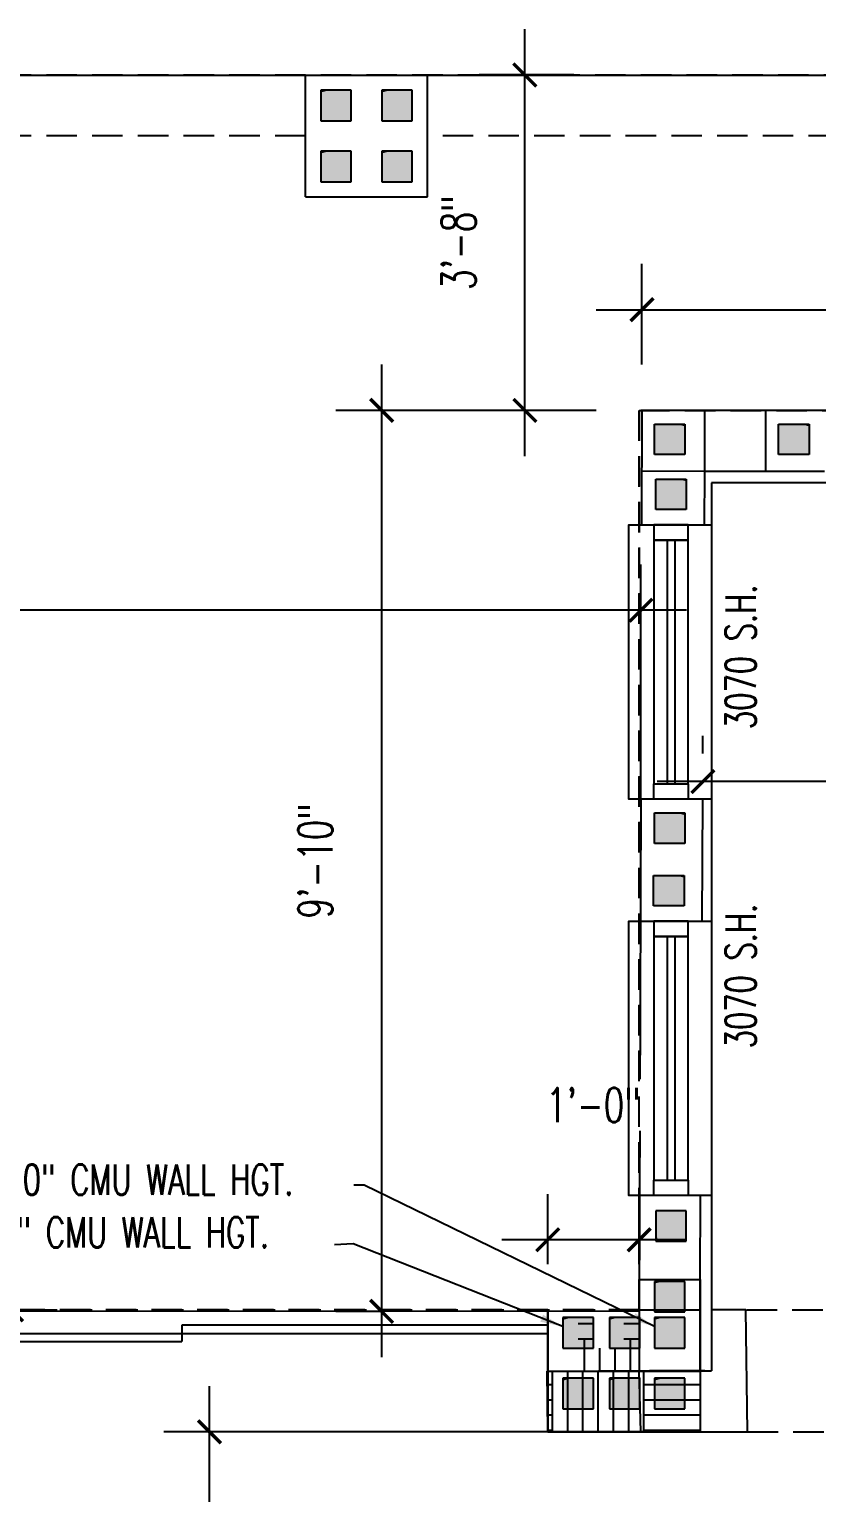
# Model space of a CAD drawing. Header units: inches. Extents: x -25328 to 8149, y -5530 to 4336.
# Drawn here: x -24934.9 to -24831.5, y 3365.4 to 3557.4 of the extents above; entities that cross this region are included whole.
import ezdxf

# ---------------------------------------------------------------- set-up
doc = ezdxf.new("R2010")
doc.units = ezdxf.units.IN
doc.header["$LTSCALE"] = 16
doc.header["$MEASUREMENT"] = 0
doc.linetypes.add('HIDDEN', pattern=[0.375, 0.25, -0.125])
doc.layers.get('0').update_dxf_attribs({"linetype": 'CONTINUOUS'})
doc.layers.get('DEFPOINTS').update_dxf_attribs({"linetype": 'CONTINUOUS'})
doc.layers.add('AREA', color=7, linetype='HIDDEN', plot=False)
for name, color, linetype in [('B1_1', 6, 'CONTINUOUS'), ('BLOCK', 8, 'CONTINUOUS'), ('CEILING', 8, 'CONTINUOUS'), ('CELLS', 165, 'CONTINUOUS'), ('CONC', 3, 'CONTINUOUS'), ('DIM', 5, 'CONTINUOUS'), ('DOORS', 1, 'CONTINUOUS'), ('DRY WALL', 8, 'CONTINUOUS'), ('TEXT', 11, 'CONTINUOUS'), ('WALLS EXT', 6, 'CONTINUOUS'), ('WALLS INT', 6, 'CONTINUOUS'), ('WINDOWS', 1, 'CONTINUOUS')]:
    doc.layers.add(name, color=color, linetype=linetype)
doc.styles.add('PAYTAS RM', font='romans.shx', dxfattribs={"width": 0.7, "height": 4.5})
doc.styles.add('PAYTS NOTES', font='romans.shx', dxfattribs={"width": 0.7, "height": 4.5})
doc.dimstyles.new('DIM- PAYTAS', dxfattribs={"dimscale": 48, "dimtxt": 0.1, "dimasz": 0.0625, "dimexe": 0.125, "dimexo": 0.125, "dimgap": 0.125, "dimtad": 1, "dimdec": 1, "dimzin": 3, "dimdsep": 46, "dimlunit": 4, "dimtxsty": 'PAYTAS RM', "dimblk": 'ARCHTICK', "dimcen": 0.09, "dimdle": 0.125, "dimclrd": 5, "dimclre": 5, "dimclrt": 11, "dimadec": 0, "dimazin": 0, "dimtfac": 1, "dimtdec": 1, "dimtofl": 0, "dimtmove": 2, "dimatfit": 3, "dimfxl": 0, "dimfrac": 2, "dimtolj": 1, "dimtzin": 3, "dimarcsym": 0})
pattern_1 = [(90, (-20738.212, 971.59), (-12, 12), [12, -12]), (90, (-20736.212, 971.59), (-12, 12), [12, -12]), (90, (-20734.212, 971.59), (-12, 12), [12, -12]), (90, (-20732.212, 971.59), (-12, 12), [12, -12]), (90, (-20730.212, 971.59), (-12, 12), [12, -12]), (90, (-20728.212, 971.59), (-12, 12), [12, -12]), (90, (-20726.212, 971.59), (-12, 12), [12, -12]), (0, (-20738.212, 983.59), (12, -12), [12, -12]), (0, (-20738.212, 985.59), (12, -12), [12, -12]), (0, (-20738.212, 987.59), (12, -12), [12, -12]), (0, (-20738.212, 989.59), (12, -12), [12, -12]), (0, (-20738.212, 991.59), (12, -12), [12, -12]), (0, (-20738.212, 993.59), (12, -12), [12, -12]), (0, (-20738.212, 995.59), (12, -12), [12, -12])]

# ---------------------------------------------------------------- blocks, each defined once
blk = doc.blocks.new('CELL')
at = {"layer": 'CELLS', "linetype": 'Continuous'}
for p, q in [((-1.99, -1.89), (-1.99, 2.11)), ((-1.99, 2.11), (2.01, 2.11)), ((2.01, 2.11), (2.01, -1.89)), ((2.01, -1.89), (-1.99, -1.89))]:
    blk.add_line(p, q, dxfattribs=at)
for points in [[(-1.99, 2.11), (-1.99, -1.89), (2.01, 2.11), (-0.07, -1.89)], [(2.01, 2.11), (-0.07, -1.89), (2.01, -0.79), (1.71, -1.89)], [(2.01, -0.79), (1.71, -1.89), (2.01, -1.89)]]:
    blk.add_solid(points, dxfattribs=at)
blk = doc.blocks.new('_ArchTick')
at = {"color": 0, "linetype": 'ByBlock', "const_width": 0.15}
blk.add_lwpolyline([(-0.5, -0.5), (0.5, 0.5)], dxfattribs=at)
blk = doc.blocks.new('*D415')
at = {"layer": 'DEFPOINTS', "color": 0, "transparency": 16777216}
for p in [(-25116.61, 3481.17), (-24854.61, 3449.4), (-25116.61, 3434.62)]:
    blk.add_point(p, dxfattribs=at)
at = {"layer": 'DIM', "color": 5, "lineweight": -2, "transparency": 16777216}
for p, q in [((-25116.61, 3440.62), (-25116.61, 3487.17)), ((-24854.61, 3455.4), (-24854.61, 3487.17)), ((-24848.61, 3481.17), (-25122.61, 3481.17))]:
    blk.add_line(p, q, dxfattribs=at)
at = {"layer": 'DIM', "color": 5, "lineweight": -2, "transparency": 16777216, "xscale": 3, "yscale": 3, "zscale": 3, "rotation": 180}
blk.add_blockref('_ArchTick', (-25116.61, 3481.17), dxfattribs=at)
at = {"layer": 'DIM', "color": 5, "lineweight": -2, "transparency": 16777216, "xscale": 3, "yscale": 3, "zscale": 3}
blk.add_blockref('_ArchTick', (-24854.61, 3481.17), dxfattribs=at)
at = {"layer": 'DIM', "color": 11, "transparency": 16777216, "insert": (-24985.61, 3489.85), "char_height": 4.5, "attachment_point": 5, "style": 'PAYTAS RM', "bg_fill": 3, "box_fill_scale": 1.25, "bg_fill_color": 256, "bg_fill_true_color": 13158600, "bg_fill_transparency": 0}
blk.add_mtext('\\A1;21\'-10"', dxfattribs=at)
blk = doc.blocks.new('*D402')
at = {"layer": 'DEFPOINTS', "color": 0, "transparency": 16777216}
for p in [(-24866.83, 3398.58), (-24866.83, 3389.39), (-24854.83, 3389.39)]:
    blk.add_point(p, dxfattribs=at)
at = {"layer": 'DIM', "color": 5, "lineweight": -2, "transparency": 16777216}
for p, q in [((-24866.83, 3395.39), (-24866.83, 3404.58)), ((-24854.83, 3395.39), (-24854.83, 3404.58)), ((-24848.83, 3398.58), (-24872.83, 3398.58))]:
    blk.add_line(p, q, dxfattribs=at)
at = {"layer": 'DIM', "color": 5, "lineweight": -2, "transparency": 16777216, "xscale": 3, "yscale": 3, "zscale": 3, "rotation": 180}
blk.add_blockref('_ArchTick', (-24866.83, 3398.58), dxfattribs=at)
at = {"layer": 'DIM', "color": 5, "lineweight": -2, "transparency": 16777216, "xscale": 3, "yscale": 3, "zscale": 3}
blk.add_blockref('_ArchTick', (-24854.83, 3398.58), dxfattribs=at)
at = {"layer": 'DIM', "color": 11, "transparency": 16777216, "insert": (-24860.83, 3416.26), "char_height": 4.5, "attachment_point": 5, "style": 'PAYTAS RM', "bg_fill": 3, "box_fill_scale": 1.25, "bg_fill_color": 256, "bg_fill_true_color": 13158600, "bg_fill_transparency": 0}
blk.add_mtext('\\A1;1\'-0"', dxfattribs=at)
blk = doc.blocks.new('*D404')
at = {"layer": 'CONC', "color": 5, "lineweight": -2, "transparency": 16777216}
for p, q in [((-24937.19, 3395.39), (-24937.19, 3333.73)), ((-24946.63, 3389.39), (-24931.19, 3389.39)), ((-24937.19, 3228.38), (-24937.19, 3303.43)), ((-24940.84, 3234.38), (-24931.19, 3234.38))]:
    blk.add_line(p, q, dxfattribs=at)
at = {"layer": 'DEFPOINTS', "color": 0, "transparency": 16777216}
for p in [(-24952.63, 3389.39), (-24937.19, 3389.39), (-24946.84, 3234.38)]:
    blk.add_point(p, dxfattribs=at)
at = {"layer": 'CONC', "color": 5, "lineweight": -2, "transparency": 16777216, "xscale": 3, "yscale": 3, "zscale": 3}
for p, rotation in [((-24937.19, 3389.39), 90), ((-24937.19, 3234.38), 270)]:
    blk.add_blockref('_ArchTick', p, dxfattribs=dict(at, rotation=rotation))
at = {"layer": 'CONC', "color": 11, "transparency": 16777216, "insert": (-24942.67, 3318.58), "char_height": 4.5, "attachment_point": 5, "rotation": 90, "style": 'PAYTAS RM'}
blk.add_mtext('\\A1;12\'-11"', dxfattribs=at)
blk = doc.blocks.new('*D412')
at = {"layer": 'DEFPOINTS', "color": 0, "transparency": 16777216}
for p in [(-24854.46, 3507.4), (-24888.62, 3389.19), (-24882.77, 3389.19)]:
    blk.add_point(p, dxfattribs=at)
at = {"layer": 'WALLS INT', "color": 5, "lineweight": -2, "transparency": 16777216}
for p, q in [((-24888.62, 3513.4), (-24888.62, 3383.19)), ((-24860.46, 3507.4), (-24894.62, 3507.4)), ((-24888.77, 3389.19), (-24894.62, 3389.19))]:
    blk.add_line(p, q, dxfattribs=at)
at = {"layer": 'WALLS INT', "color": 5, "lineweight": -2, "transparency": 16777216, "xscale": 3, "yscale": 3, "zscale": 3}
for p, rotation in [((-24888.62, 3507.4), 90), ((-24888.62, 3389.19), 270)]:
    blk.add_blockref('_ArchTick', p, dxfattribs=dict(at, rotation=rotation))
at = {"layer": 'WALLS INT', "color": 11, "transparency": 16777216, "insert": (-24897.3, 3448.29), "char_height": 4.5, "attachment_point": 5, "rotation": 90, "style": 'PAYTAS RM', "bg_fill": 3, "box_fill_scale": 1.25, "bg_fill_color": 256, "bg_fill_true_color": 13158600, "bg_fill_transparency": 0}
blk.add_mtext('\\A1;9\'-10"', dxfattribs=at)
blk = doc.blocks.new('*D411')
at = {"layer": 'DEFPOINTS', "color": 0, "transparency": 16777216}
for p in [(-24869.83, 3551.4), (-24857.39, 3551.4), (-24854.46, 3507.4)]:
    blk.add_point(p, dxfattribs=at)
at = {"layer": 'WALLS INT', "color": 5, "lineweight": -2, "transparency": 16777216}
for p, q in [((-24869.83, 3501.4), (-24869.83, 3557.4)), ((-24863.39, 3551.4), (-24875.83, 3551.4)), ((-24860.46, 3507.4), (-24875.83, 3507.4))]:
    blk.add_line(p, q, dxfattribs=at)
at = {"layer": 'WALLS INT', "color": 5, "lineweight": -2, "transparency": 16777216, "xscale": 3, "yscale": 3, "zscale": 3}
for p, rotation in [((-24869.83, 3551.4), 90), ((-24869.83, 3507.4), 270)]:
    blk.add_blockref('_ArchTick', p, dxfattribs=dict(at, rotation=rotation))
at = {"layer": 'WALLS INT', "color": 11, "transparency": 16777216, "insert": (-24878.51, 3529.4), "char_height": 4.5, "attachment_point": 5, "rotation": 90, "style": 'PAYTAS RM', "bg_fill": 3, "box_fill_scale": 1.25, "bg_fill_color": 256, "bg_fill_true_color": 13158600, "bg_fill_transparency": 0}
blk.add_mtext('\\A1;3\'-8"', dxfattribs=at)
blk = doc.blocks.new('*D431')
at = {"layer": 'DEFPOINTS', "color": 0, "transparency": 16777216}
for p in [(-24846.47, 3458.69), (-24846.47, 3456.39), (-24690.61, 3457.4)]:
    blk.add_point(p, dxfattribs=at)
at = {"layer": 'WALLS INT', "color": 5, "lineweight": -2, "transparency": 16777216}
for p, q in [((-24846.47, 3462.39), (-24846.47, 3464.69)), ((-24690.61, 3463.4), (-24690.61, 3464.69)), ((-24684.61, 3458.69), (-24852.47, 3458.69))]:
    blk.add_line(p, q, dxfattribs=at)
at = {"layer": 'WALLS INT', "color": 5, "lineweight": -2, "transparency": 16777216, "xscale": 3, "yscale": 3, "zscale": 3, "rotation": 180}
blk.add_blockref('_ArchTick', (-24846.47, 3458.69), dxfattribs=at)
at = {"layer": 'WALLS INT', "color": 5, "lineweight": -2, "transparency": 16777216, "xscale": 3, "yscale": 3, "zscale": 3}
blk.add_blockref('_ArchTick', (-24690.61, 3458.69), dxfattribs=at)
at = {"layer": 'WALLS INT', "color": 11, "transparency": 16777216, "insert": (-24768.54, 3467.36), "char_height": 4.5, "attachment_point": 5, "style": 'PAYTAS RM', "bg_fill": 3, "box_fill_scale": 1.25, "bg_fill_color": 256, "bg_fill_true_color": 13158600, "bg_fill_transparency": 0}
blk.add_mtext('\\A1;13\'-0"', dxfattribs=at)
blk = doc.blocks.new('*D432')
at = {"layer": 'DEFPOINTS', "color": 0, "transparency": 16777216}
for p in [(-24682.61, 3520.61), (-24854.46, 3507.4), (-24682.61, 3507.4)]:
    blk.add_point(p, dxfattribs=at)
at = {"layer": 'WALLS INT', "color": 5, "lineweight": -2, "transparency": 16777216}
for p, q in [((-24854.46, 3513.4), (-24854.46, 3526.61)), ((-24682.61, 3513.4), (-24682.61, 3526.61)), ((-24860.46, 3520.61), (-24676.61, 3520.61))]:
    blk.add_line(p, q, dxfattribs=at)
at = {"layer": 'WALLS INT', "color": 5, "lineweight": -2, "transparency": 16777216, "xscale": 3, "yscale": 3, "zscale": 3, "rotation": 180}
blk.add_blockref('_ArchTick', (-24854.46, 3520.61), dxfattribs=at)
at = {"layer": 'WALLS INT', "color": 5, "lineweight": -2, "transparency": 16777216, "xscale": 3, "yscale": 3, "zscale": 3}
blk.add_blockref('_ArchTick', (-24682.61, 3520.61), dxfattribs=at)
at = {"layer": 'WALLS INT', "color": 11, "transparency": 16777216, "insert": (-24768.53, 3529.29), "char_height": 4.5, "attachment_point": 5, "style": 'PAYTAS RM', "bg_fill": 3, "box_fill_scale": 1.25, "bg_fill_color": 256, "bg_fill_true_color": 13158600, "bg_fill_transparency": 0}
blk.add_mtext('\\A1;14\'-4"', dxfattribs=at)
blk = doc.blocks.new('*D439')
at = {"layer": 'DEFPOINTS', "color": 0, "transparency": 16777216}
for p in [(-24911.21, 3373.4), (-24856.83, 3373.4), (-24846.53, 3099.4)]:
    blk.add_point(p, dxfattribs=at)
at = {"layer": 'WALLS INT', "color": 5, "lineweight": -2, "transparency": 16777216}
for p, q in [((-24911.21, 3093.4), (-24911.21, 3379.4)), ((-24862.83, 3373.4), (-24917.21, 3373.4)), ((-24852.53, 3099.4), (-24917.21, 3099.4))]:
    blk.add_line(p, q, dxfattribs=at)
at = {"layer": 'WALLS INT', "color": 5, "lineweight": -2, "transparency": 16777216, "xscale": 3, "yscale": 3, "zscale": 3}
for p, rotation in [((-24911.21, 3373.4), 90), ((-24911.21, 3099.4), 270)]:
    blk.add_blockref('_ArchTick', p, dxfattribs=dict(at, rotation=rotation))
at = {"layer": 'WALLS INT', "color": 11, "transparency": 16777216, "insert": (-24919.89, 3236.4), "char_height": 4.5, "attachment_point": 5, "rotation": 90, "style": 'PAYTAS RM', "bg_fill": 3, "box_fill_scale": 1.25, "bg_fill_color": 256, "bg_fill_true_color": 13158600, "bg_fill_transparency": 0}
blk.add_mtext('\\A1;22\'-10"', dxfattribs=at)

msp = doc.modelspace()

# ---------------------------------------------------------------- hatches: boundary and pattern name
at = {"layer": 'DIM'}
h = msp.add_hatch(dxfattribs=at)
h.set_pattern_fill('AR-PARQ1', color=256)
h.set_pattern_definition(pattern_1)
edge = h.paths.add_edge_path()
edge.add_line((-24866.82709244, 3381.36533116), (-24846.82709244, 3381.36533116))
edge.add_line((-24846.82709244, 3381.36533116), (-24846.82709244, 3373.39772563))
edge.add_line((-24846.82709244, 3373.39772563), (-24866.82709244, 3373.39772563))
edge.add_line((-24866.82709244, 3373.39772563), (-24866.90188575, 3381.33223167))
h = msp.add_hatch(dxfattribs=at)
h.set_pattern_fill('AR-PARQ1', color=256)
h.set_pattern_definition(pattern_1)
h.paths.add_polyline_path([(-24862.82709244, 3381.33293669), (-24854.82772493, 3381.40834141), (-24854.60610512, 3373.39772563), (-24862.82709244, 3373.39772563)])
h.paths.add_polyline_path([(-24856.82709244, 3376.40925822), (-24856.82709244, 3380.40925822), (-24860.82709244, 3380.40925822), (-24860.82709244, 3376.40925822)], flags=16)

# ---------------------------------------------------------------- linework, layer by layer
at = {"layer": 'B1_1'}
for p, q in [((-24840.60610512, 3373.39772563), (-24840.82709244, 3389.38547928)), ((-24866.82709244, 3373.39772563), (-24840.60610512, 3373.39772563))]:
    msp.add_line(p, q, dxfattribs=at)
at = {"layer": 'BLOCK'}
for p, q in [((-24846.22907937, 3499.39772563), (-24846.22907937, 3507.39772563)), ((-24838.22907937, 3499.39772563), (-24838.22907937, 3507.39772563)), ((-24854.82709244, 3393.38547928), (-24846.82709244, 3393.38547928))]:
    msp.add_line(p, q, dxfattribs=at)
at = {"layer": 'CEILING', "linetype": 'HIDDEN'}
for p, q in [((-24898.60610512, 3543.39772563), (-25108.60610512, 3543.39772563)), ((-24594.60610512, 3543.39772563), (-24882.60610512, 3543.39772563)), ((-24840.74259312, 3389.39306295), (-24694.74259312, 3389.39306295)), ((-24840.60610512, 3373.39772563), (-24694.60610512, 3373.39772563))]:
    msp.add_line(p, q, dxfattribs=at)
at = {"layer": 'CONC'}
msp.add_line((-25124.60610512, 3551.39772563), (-24538.60610512, 3551.39772563), dxfattribs=at)
at = {"layer": 'DIM'}
for p, q in [((-24854.82709244, 3389.38547928), (-24854.82709244, 3381.38547928)), ((-24840.82709244, 3389.38547928), (-24845.32709244, 3389.38547928)), ((-24854.60610512, 3373.39772563), (-24854.82709244, 3381.38547928))]:
    msp.add_line(p, q, dxfattribs=at)
at = {"layer": 'DOORS'}
for p, q in [((-24866.82709244, 3387.38547928), (-24914.82709244, 3387.38547928)), ((-24914.82709244, 3387.38547928), (-24914.82709244, 3385.23547928)), ((-24914.82709244, 3386.23547928), (-24962.82709244, 3386.23547928)), ((-24962.82709244, 3385.23547928), (-24914.82709244, 3385.23547928)), ((-24866.82709244, 3386.23547928), (-24914.82709244, 3386.23547928))]:
    msp.add_line(p, q, dxfattribs=at)
at = {"layer": 'DRY WALL'}
for p, q in [((-24692.10610512, 3497.89772563), (-24845.32709244, 3497.89772563)), ((-24845.32709244, 3497.89772563), (-24845.32709244, 3381.38547928)), ((-24846.82709244, 3381.38547928), (-24845.32709244, 3381.38547928))]:
    msp.add_line(p, q, dxfattribs=at)
at = {"layer": 'WALLS EXT'}
for p, q in [((-24898.60610512, 3535.39772563), (-24898.60610512, 3551.39772563)), ((-24882.60610512, 3535.39772563), (-24882.60610512, 3551.39772563)), ((-24898.60610512, 3535.39772563), (-24882.60610512, 3535.39772563)), ((-24854.45881031, 3507.39772563), (-24854.50564008, 3492.39160246)), ((-24830.53245771, 3507.39772563), (-24854.45881031, 3507.39772563)), ((-24846.26860078, 3492.39160246), (-24846.22907937, 3499.39772563)), ((-24830.53245771, 3499.39772563), (-24846.22907937, 3499.39772563)), ((-24854.61798568, 3456.39160246), (-24854.8277688, 3389.16874435)), ((-24846.56193179, 3440.39160246), (-24846.47167609, 3456.39160246)), ((-24854.78026266, 3404.39160246), (-24854.82709244, 3389.38547928)), ((-24846.82709244, 3393.38547928), (-24846.7650071, 3404.39160246)), ((-24846.82709244, 3381.38547928), (-24846.82709244, 3393.38547928)), ((-24846.82709244, 3393.38547928), (-24846.82709244, 3381.48375806)), ((-24866.82709244, 3381.33293669), (-24866.82709244, 3389.38547928)), ((-24866.82709244, 3389.33293669), (-24866.82709244, 3373.39772563)), ((-24866.82709244, 3381.33293669), (-24846.82709244, 3381.48375806)), ((-24846.20512286, 3381.38547928), (-24846.82709244, 3381.38547928))]:
    msp.add_line(p, q, dxfattribs=at)
at = {"layer": 'WALLS INT'}
msp.add_line((-24854.8277688, 3389.16874435), (-25116.60610512, 3389.3836586), dxfattribs=at)
msp.add_lwpolyline([(-24866.82709244, 3381.36533116), (-24846.82709244, 3381.36533116), (-24846.82709244, 3373.39772563), (-24866.82709244, 3373.39772563), (-24866.90188575, 3381.33223167)], dxfattribs=at)

# ---------------------------------------------------------------- block references
at = {"layer": 'CELLS', "xscale": -1, "rotation": 270}
for p in [(-24894.71677807, 3547.3885561), (-24886.71677807, 3547.3885561), (-24894.71677807, 3539.3885561), (-24886.71677807, 3539.3885561), (-24850.93776538, 3391.1222045), (-24862.93776538, 3386.36769423), (-24850.93776538, 3386.36769423), (-24850.93776538, 3386.36769423), (-24862.93776538, 3378.4000887), (-24856.84521978, 3378.4000887), (-24850.93776538, 3378.4000887), (-24850.93776538, 3378.4000887)]:
    msp.add_blockref('CELL', p, dxfattribs=at)
at = {"layer": 'CELLS', "rotation": 90.00000000000001}
for p in [(-24850.71641949, 3503.5888843), (-24834.42178477, 3503.5888843), (-24850.53227842, 3496.38243293)]:
    msp.add_blockref('CELL', p, dxfattribs=at)

# ---------------------------------------------------------------- texts
at = {"layer": 'TEXT', "char_height": 4, "width": 65.4658403887, "attachment_point": 9, "rotation": 90, "style": 'PAYTS NOTES'}
for insert in [(-24839.51790111, 3484.54395112), (-24839.51790111, 3442.65938949)]:
    msp.add_mtext('\\A1;3070 S.H.', dxfattribs=dict(at, insert=insert))
at = {"layer": 'TEXT', "char_height": 4, "width": 63.7115776147, "attachment_point": 1, "style": 'PAYTS NOTES'}
for s, insert in [('\\A1;10\'-0" CMU WALL HGT.', (-24944.83172805, 3408.47503695)), ('\\A1;10\'-8" CMU WALL HGT.', (-24948.03406269, 3401.57133705))]:
    msp.add_mtext(s, dxfattribs=dict(at, insert=insert))

# ---------------------------------------------------------------- dimensions: what is measured, and where the dimension line sits
at = {"layer": 'CONC'}
dim = msp.add_linear_dim(base=(-24937.19353401, 3389.38547928), p1=(-24946.84422829, 3234.3828145), p2=(-24952.63421966, 3389.38547928), angle=90, dimstyle='DIM- PAYTAS', dxfattribs=at)
dim.commit()
dim.dimension.update_dxf_attribs({"geometry": '*D404', "text_midpoint": (-24942.66544325, 3318.58323498), "dimtype": 160})

# ---------------------------------------------------------------- next in the draw order: dimensions: what is measured, and where the dimension line sits
at = {"layer": 'DIM'}
dim = msp.add_linear_dim(base=(-25116.60610512, 3481.16963953), p1=(-24854.60610512, 3449.39772563), p2=(-25116.60610512, 3434.62288593), angle=180, dimstyle='DIM- PAYTAS', override={"dimtfill": 1, "dimarcsym": 2}, dxfattribs=at)
dim.commit()
dim.dimension.update_dxf_attribs({"geometry": '*D415', "text_midpoint": (-24985.60610512, 3489.84821096)})

# ---------------------------------------------------------------- next in the draw order: linework, layer by layer
at = {"layer": 'AREA'}
msp.add_lwpolyline([(-24834.60610512, 2893.39772563), (-24634.60610512, 2893.39772563), (-24634.60610512, 2865.39772563), (-24538.60610512, 2865.39772563), (-24538.60610512, 3449.39772563), (-24682.60610512, 3449.39772563), (-24682.60610512, 3507.39772563), (-24854.82709244, 3507.39772563), (-24854.82709244, 3507.39772563), (-24854.82709244, 3389.38547928), (-25116.60515584, 3389.38375375)], dxfattribs=at)
at = {"layer": 'WINDOWS'}
for p, q in [((-24848.40079772, 3492.39160246), (-24852.90079772, 3492.39160246)), ((-24852.90079772, 3492.39160246), (-24852.90079772, 3490.39160246)), ((-24848.40079772, 3490.39160246), (-24848.40079772, 3492.39160246)), ((-24852.90079772, 3490.39160246), (-24852.90079772, 3458.39160246)), ((-24852.90079772, 3490.39160246), (-24850.65079772, 3490.39160246)), ((-24848.40079772, 3490.39160246), (-24852.90079772, 3490.39160246)), ((-24851.15079772, 3490.39160246), (-24851.15079772, 3458.39160246)), ((-24850.65079772, 3490.39160246), (-24848.40079772, 3490.39160246)), ((-24850.15079772, 3490.39160246), (-24850.15079772, 3458.39160246)), ((-24848.40079772, 3458.39160246), (-24848.40079772, 3490.39160246)), ((-24852.90079772, 3458.39160246), (-24848.40079772, 3458.39160246)), ((-24852.90079772, 3456.39160246), (-24852.90079772, 3458.39160246)), ((-24852.90079772, 3458.39160246), (-24848.40079772, 3458.39160246)), ((-24850.65079772, 3458.39160246), (-24848.40079772, 3458.39160246)), ((-24848.40079772, 3458.39160246), (-24848.40079772, 3456.39160246)), ((-24848.40079772, 3456.39160246), (-24852.90079772, 3456.39160246)), ((-24848.40079772, 3440.39160246), (-24852.90079772, 3440.39160246)), ((-24848.40079772, 3440.39160246), (-24852.90079772, 3440.39160246)), ((-24852.90079772, 3440.39160246), (-24852.90079772, 3438.39160246)), ((-24848.40079772, 3438.39160246), (-24848.40079772, 3440.39160246)), ((-24852.90079772, 3438.39160246), (-24850.65079772, 3438.39160246)), ((-24848.40079772, 3438.39160246), (-24852.90079772, 3438.39160246)), ((-24850.65079772, 3438.39160246), (-24848.40079772, 3438.39160246))]:
    msp.add_line(p, q, dxfattribs=at)
msp.add_lwpolyline([(-24845.32709244, 3456.39160246), (-24856.20046952, 3456.39160246), (-24856.20046952, 3492.39160246), (-24845.32709244, 3492.39160246)], dxfattribs=at)

# ---------------------------------------------------------------- next in the draw order: block references
at = {"layer": 'CELLS', "rotation": 90.00000000000001}
for p in [(-24850.71641949, 3452.58276113), (-24850.82560943, 3444.38243293)]:
    msp.add_blockref('CELL', p, dxfattribs=at)

# ---------------------------------------------------------------- next in the draw order: dimensions: what is measured, and where the dimension line sits
at = {"layer": 'DIM'}
dim = msp.add_linear_dim(base=(-24866.82709244, 3398.57819761), p1=(-24854.82709244, 3389.38547928), p2=(-24866.82709244, 3389.38547928), angle=180, dimstyle='DIM- PAYTAS', override={"dimtfill": 1, "dimarcsym": 2}, dxfattribs=at)
dim.commit()
dim.dimension.update_dxf_attribs({"geometry": '*D402', "text_midpoint": (-24860.82709244, 3416.25676903)})

# ---------------------------------------------------------------- next in the draw order: hatches: boundary and pattern name
h = msp.add_hatch(dxfattribs=at)
h.set_pattern_fill('AR-PARQ1', color=256)
h.set_pattern_definition([(90, (-20737.991, 973.578), (-12, 12), [12, -12]), (90, (-20735.991, 973.578), (-12, 12), [12, -12]), (90, (-20733.991, 973.578), (-12, 12), [12, -12]), (90, (-20731.991, 973.578), (-12, 12), [12, -12]), (90, (-20729.991, 973.578), (-12, 12), [12, -12]), (90, (-20727.991, 973.578), (-12, 12), [12, -12]), (90, (-20725.991, 973.578), (-12, 12), [12, -12]), (0, (-20737.991, 985.578), (12, -12), [12, -12]), (0, (-20737.991, 987.578), (12, -12), [12, -12]), (0, (-20737.991, 989.578), (12, -12), [12, -12]), (0, (-20737.991, 991.578), (12, -12), [12, -12]), (0, (-20737.991, 993.578), (12, -12), [12, -12]), (0, (-20737.991, 995.578), (12, -12), [12, -12]), (0, (-20737.991, 997.578), (12, -12), [12, -12])])
h.paths.add_polyline_path([(-24862.82709244, 3381.33293669), (-24862.82709244, 3389.34415109), (-24854.82709244, 3389.38547928), (-24854.82709244, 3381.40834737)])
h.paths.add_polyline_path([(-24856.82709244, 3384.37686376), (-24856.82709244, 3388.37686376), (-24860.82709244, 3388.37686376), (-24860.82709244, 3384.37686376)], flags=16)
h.paths.add_polyline_path([(-24865.21831383, 3376.1905178), (-24865.21831383, 3382.6405178), (-24857.61117097, 3382.6405178), (-24857.61117097, 3376.1905178)], flags=9)

# ---------------------------------------------------------------- next in the draw order: linework, layer by layer
at = {"layer": 'WINDOWS'}
for p, q in [((-24852.90079772, 3438.39160246), (-24852.90079772, 3406.39160246)), ((-24851.15079772, 3438.39160246), (-24851.15079772, 3406.39160246)), ((-24850.15079772, 3438.39160246), (-24850.15079772, 3406.39160246)), ((-24848.40079772, 3406.39160246), (-24848.40079772, 3438.39160246)), ((-24852.90079772, 3406.39160246), (-24848.40079772, 3406.39160246)), ((-24852.90079772, 3404.39160246), (-24852.90079772, 3406.39160246)), ((-24852.90079772, 3406.39160246), (-24848.40079772, 3406.39160246)), ((-24850.65079772, 3406.39160246), (-24848.40079772, 3406.39160246)), ((-24848.40079772, 3406.39160246), (-24848.40079772, 3404.39160246)), ((-24848.40079772, 3404.39160246), (-24852.90079772, 3404.39160246))]:
    msp.add_line(p, q, dxfattribs=at)
msp.add_lwpolyline([(-24845.32709244, 3404.39160246), (-24856.20046952, 3404.39160246), (-24856.20046952, 3440.39160246), (-24845.32709244, 3440.39160246)], dxfattribs=at)

# ---------------------------------------------------------------- next in the draw order: block references
at = {"layer": 'CELLS', "xscale": -1}
msp.add_blockref('CELL', (-24850.63378184, 3400.28092951), dxfattribs=at)

# ---------------------------------------------------------------- next in the draw order: leaders
at = {"layer": 'DIM'}
for points in [[(-24852.83157234, 3387.1897215), (-24890.91479753, 3405.74669005), (-24892.28611423, 3405.74669005)], [(-24864.83157234, 3387.1897215), (-24892.35471609, 3398.07155263), (-24894.82309643, 3397.93448994)]]:
    msp.add_leader(points, dimstyle='DIM- PAYTAS', override={"dimgap": 0.125, "dimtad": 0, "dimtfill": 1, "dimarcsym": 2}, dxfattribs=at)

# ---------------------------------------------------------------- next in the draw order: dimensions: what is measured, and where the dimension line sits
at = {"layer": 'WALLS INT'}
for base, p1, p2, picture, middle in [((-24888.62320764, 3389.18839565), (-24854.45881031, 3507.39772563), (-24882.76750154, 3389.18839565), '*D412', (-24897.30177907, 3448.29306064)), ((-24911.21245638, 3373.39772563), (-24846.52789208, 3099.39772563), (-24856.82709244, 3373.39772563), '*D439', (-24919.8910278, 3236.39772563))]:
    dim = msp.add_linear_dim(base=base, p1=p1, p2=p2, angle=90, dimstyle='DIM- PAYTAS', override={"dimtfill": 1, "dimarcsym": 2}, dxfattribs=at)
    dim.commit()
    dim.dimension.update_dxf_attribs({"geometry": picture, "text_midpoint": middle})

# ---------------------------------------------------------------- next in the draw order: linework, layer by layer
at = {"layer": 'BLOCK'}
for p, q in [((-24846.22907937, 3499.39772563), (-24854.4836956, 3499.4234859)), ((-24854.80642928, 3389.38566212), (-24846.80642928, 3389.38566212))]:
    msp.add_line(p, q, dxfattribs=at)

# ---------------------------------------------------------------- next in the draw order: block references
at = {"layer": 'CELLS', "xscale": -1, "rotation": 270}
msp.add_blockref('CELL', (-24856.84521978, 3386.36769423), dxfattribs=at)

# ---------------------------------------------------------------- next in the draw order: dimensions: what is measured, and where the dimension line sits
at = {"layer": 'WALLS INT'}
dim = msp.add_linear_dim(base=(-24869.82715781, 3551.39772563), p1=(-24854.45881031, 3507.39772563), p2=(-24857.39442276, 3551.39772563), angle=90, dimstyle='DIM- PAYTAS', override={"dimtfill": 1, "dimarcsym": 2}, dxfattribs=at)
dim.commit()
dim.dimension.update_dxf_attribs({"geometry": '*D411', "text_midpoint": (-24878.50572924, 3529.39772563)})

# ---------------------------------------------------------------- next in the draw order: linework, layer by layer
at = {"layer": 'AREA'}
msp.add_lwpolyline([(-25124.60610512, 3551.39772563), (-25124.60610512, 3533.39772563), (-25116.60610512, 3533.39772549), (-25116.60515584, 3389.38375375), (-24854.82709244, 3389.38547928), (-24854.82709244, 3507.39772563), (-24682.60610512, 3507.39772563), (-24682.60610512, 3449.39772563), (-24538.60610512, 3449.39772563), (-24538.60610512, 3551.39772563), (-25124.60610512, 3551.39772563)], dxfattribs=at)

# ---------------------------------------------------------------- next in the draw order: dimensions: what is measured, and where the dimension line sits
at = {"layer": 'WALLS INT'}
for base, p1, p2, picture, middle in [((-24682.60610512, 3520.61179087), (-24854.45881031, 3507.39772563), (-24682.60610512, 3507.39772563), '*D432', (-24768.53245771, 3529.2903623)), ((-24846.47167609, 3458.68566981), (-24690.60610512, 3457.39772563), (-24846.47167609, 3456.39160246), '*D431', (-24768.53889061, 3467.36424124))]:
    dim = msp.add_linear_dim(base=base, p1=p1, p2=p2, dimstyle='DIM- PAYTAS', override={"dimtfill": 1, "dimarcsym": 2}, dxfattribs=at)
    dim.commit()
    dim.dimension.update_dxf_attribs({"geometry": picture, "text_midpoint": middle})

doc.saveas('drawing.dxf')
